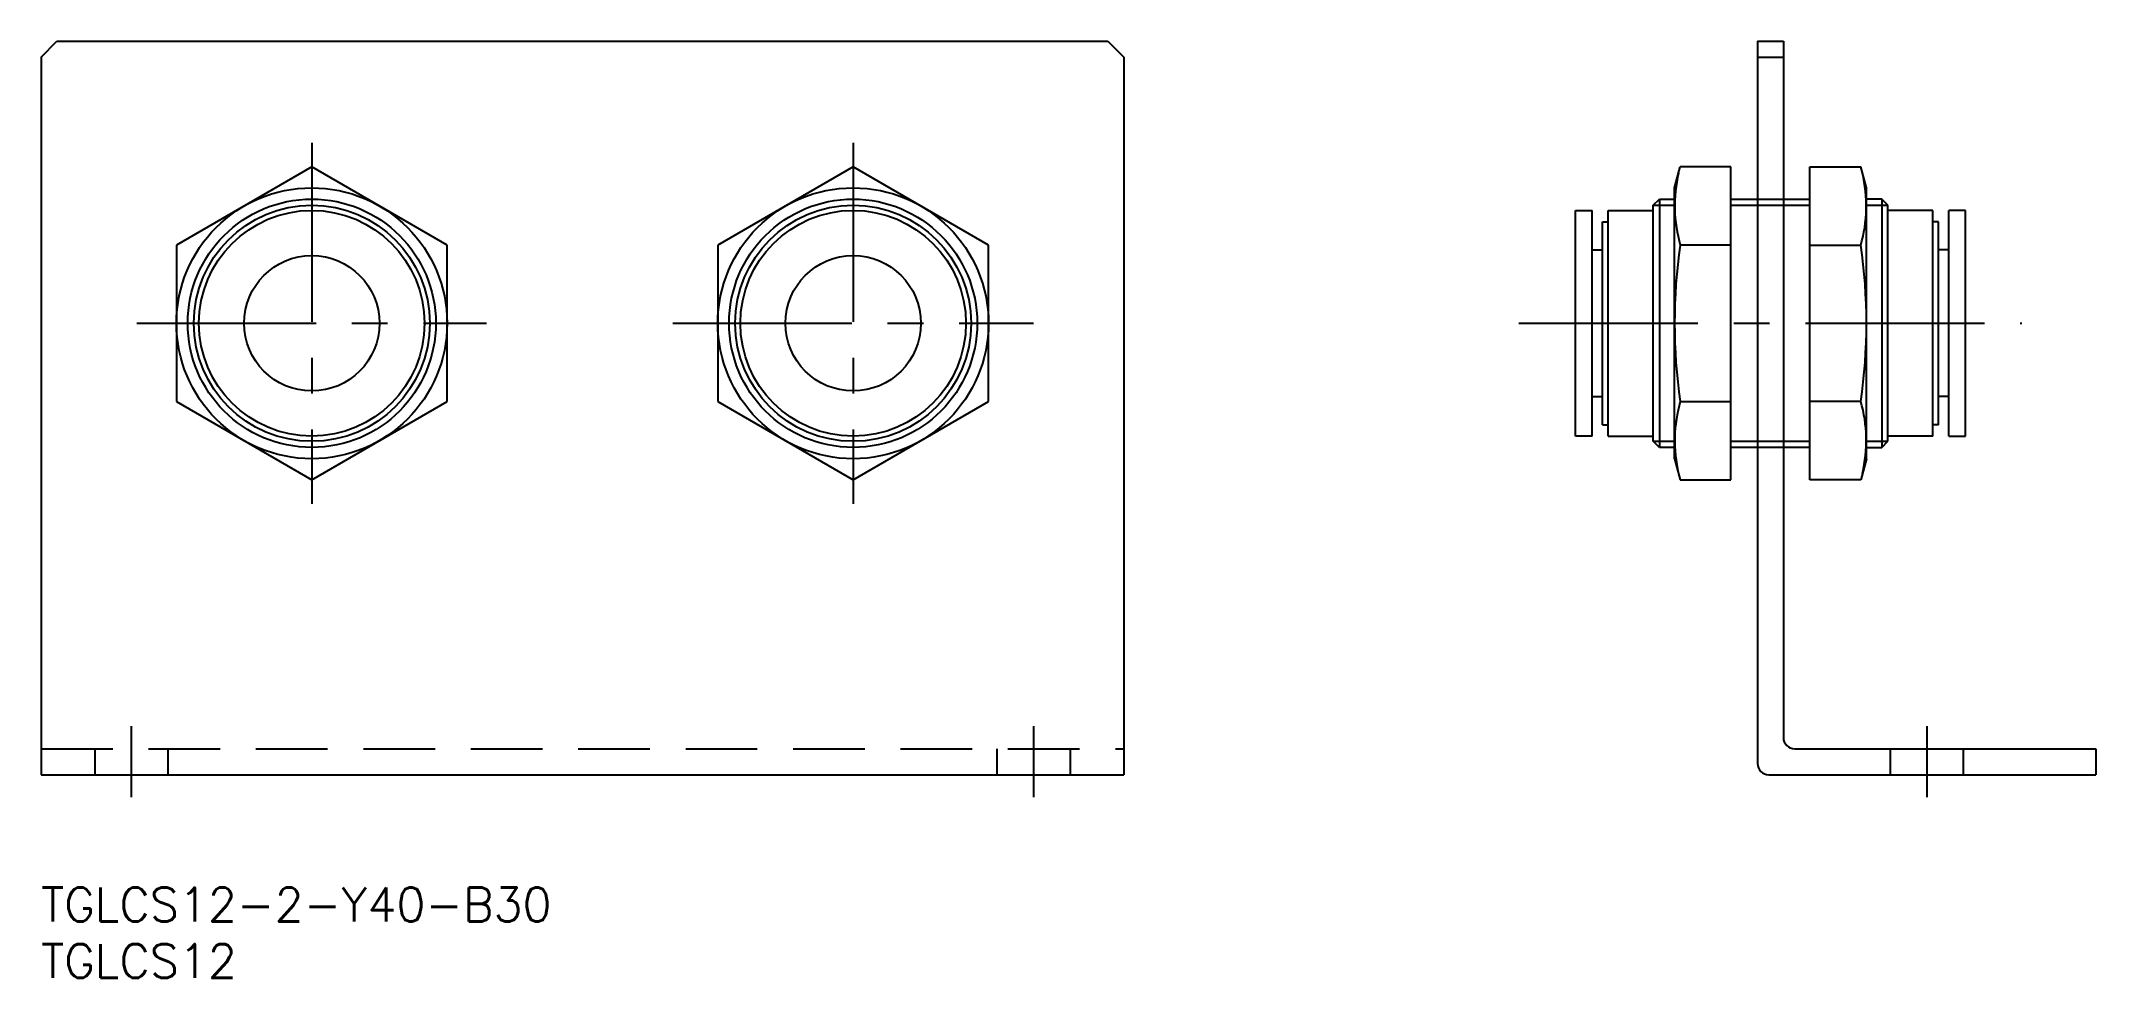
# Model space of a CAD drawing. Extents: x 0 to 182, y -8 to 75.
import ezdxf

# ---------------------------------------------------------------- set-up
doc = ezdxf.new("R2010")
doc.units = 0
doc.header["$LTSCALE"] = 0.5
doc.linetypes.add('CENTER', pattern=[50.8, 31.75, -6.35, 6.35, -6.35])
doc.linetypes.add('DASHED', pattern=[19.05, 12.7, -6.35])
for name, color, linetype in [('MSM_CENTER', 1, 'CENTER'), ('MSM_CONTINUOUS', 7, 'CONTINUOUS'), ('MSM_DASHED', 4, 'DASHED'), ('MSM_NARROW', 5, 'CONTINUOUS'), ('MSM_PART_NUMBER', 7, 'CONTINUOUS')]:
    doc.layers.add(name, color=color, linetype=linetype)
doc.styles.get("Standard").update_dxf_attribs({"font": 'txt.shx', "height": 3, "bigfont": 'bigfont.shx'})

# ---------------------------------------------------------------- blocks, each defined once
blk = doc.blocks.new('*U2')
at = {"layer": 'MSM_PART_NUMBER'}
blk.add_text('TGLCS12-2-Y40-B30', height=3, dxfattribs=at).set_placement((0, -3))
blk = doc.blocks.new('*U3')
at = {"layer": 'MSM_PART_NUMBER'}
blk.add_text('TGLCS12', height=3, dxfattribs=at).set_placement((0, -8))

msp = doc.modelspace()

# ---------------------------------------------------------------- linework, layer by layer
at = {"layer": 'MSM_CENTER'}
for p, q in [((24, 66), (24, 34)), ((72, 66), (72, 34)), ((8.5, 50), (39.5, 50)), ((56, 50), (88, 50)), ((131.03, 50), (175.63, 50)), ((8, 14.3), (8, 8)), ((88, 14.3), (88, 8)), ((167.18, 14.3), (167.18, 8))]:
    msp.add_line(p, q, dxfattribs=at)
at = {"layer": 'MSM_CONTINUOUS'}
for p, q in [((0, 73.59), (1.41, 75)), ((1.41, 75), (94.59, 75)), ((94.59, 75), (96, 73.59)), ((152.18, 75), (154.48, 75)), ((152.18, 75), (152.18, 11)), ((154.48, 75), (154.48, 13.3)), ((0, 73.59), (0, 10)), ((96, 73.59), (96, 10)), ((152.18, 73.59), (154.48, 73.59)), ((24, 63.86), (12, 56.93)), ((36, 56.93), (24, 63.86)), ((72, 63.86), (60, 56.93)), ((84, 56.93), (72, 63.86)), ((144.83, 62), (145.33, 63.86)), ((149.83, 63.86), (145.33, 63.86)), ((149.83, 36.14), (149.83, 63.86)), ((156.83, 63.86), (161.34, 63.86)), ((156.83, 36.14), (156.83, 63.86)), ((161.83, 62), (161.34, 63.86)), ((144.83, 38), (144.83, 62)), ((161.83, 38), (161.83, 62)), ((142.93, 60.46), (143.48, 61)), ((142.93, 39.54), (142.93, 60.46)), ((143.48, 61), (144.83, 61)), ((143.48, 61), (143.48, 39)), ((149.83, 61), (152.18, 61)), ((154.48, 61), (156.83, 61)), ((163.19, 61), (161.83, 61)), ((163.19, 61), (163.19, 39)), ((163.73, 60.46), (163.19, 61)), ((163.73, 39.54), (163.73, 60.46)), ((136.03, 60), (137.53, 60)), ((136.03, 40), (136.03, 60)), ((137.53, 40), (137.53, 60)), ((138.43, 59), (138.93, 59)), ((138.43, 41), (138.43, 59)), ((138.93, 60), (142.93, 60)), ((138.93, 40), (138.93, 60)), ((167.73, 60), (163.73, 60)), ((167.73, 40), (167.73, 60)), ((168.23, 59), (167.73, 59)), ((168.23, 41), (168.23, 59)), ((170.63, 60), (169.13, 60)), ((169.13, 40), (169.13, 60)), ((170.63, 40), (170.63, 60)), ((12, 56.93), (12, 43.07)), ((36, 43.07), (36, 56.93)), ((60, 56.93), (60, 43.07)), ((84, 43.07), (84, 56.93)), ((137.53, 56.5), (138.43, 56.5)), ((149.83, 56.93), (145.33, 56.93)), ((156.83, 56.93), (161.34, 56.93)), ((169.13, 56.5), (168.23, 56.5)), ((12, 43.07), (24, 36.14)), ((24, 36.14), (36, 43.07)), ((60, 43.07), (72, 36.14)), ((72, 36.14), (84, 43.07)), ((137.53, 43.5), (138.43, 43.5)), ((145.33, 43.07), (149.83, 43.07)), ((161.34, 43.07), (156.83, 43.07)), ((169.13, 43.5), (168.23, 43.5)), ((138.43, 41), (138.93, 41)), ((168.23, 41), (167.73, 41)), ((137.53, 40), (136.03, 40)), ((138.93, 40), (142.93, 40)), ((143.48, 39), (142.93, 39.54)), ((144.83, 39), (143.48, 39)), ((152.18, 39), (149.83, 39)), ((156.83, 39), (154.48, 39)), ((161.83, 39), (163.19, 39)), ((163.19, 39), (163.73, 39.54)), ((167.73, 40), (163.73, 40)), ((169.13, 40), (170.63, 40)), ((144.83, 38), (145.33, 36.14)), ((161.83, 38), (161.34, 36.14)), ((145.33, 36.14), (149.83, 36.14)), ((161.34, 36.14), (156.83, 36.14)), ((155.48, 12.3), (182.18, 12.3)), ((182.18, 12.3), (182.18, 10)), ((0, 10), (96, 10)), ((153.18, 10), (182.18, 10))]:
    msp.add_line(p, q, dxfattribs=at)
for centre, radius in [((24, 50), 12), ((72, 50), 12), ((24, 50), 11), ((72, 50), 11), ((24, 50), 10), ((72, 50), 10), ((24, 50), 6), ((72, 50), 6)]:
    msp.add_circle(centre, radius, dxfattribs=at)
for centre, radius, start, end in [((157.15, 60.39), 12.31, 166.3429, 196.3429), ((149.52, 60.39), 12.31, 343.6571, 13.6571), ((193.33, 50), 48.5, 171.7868, 188.2132), ((113.34, 50), 48.5, 351.7868, 8.2132), ((157.15, 39.61), 12.31, 163.6571, 193.6571), ((149.52, 39.61), 12.31, 346.3429, 16.3429), ((155.48, 13.3), 1, 180, 270), ((153.18, 11), 1, 180, 270)]:
    msp.add_arc(centre, radius, start, end, dxfattribs=at)
at = {"layer": 'MSM_DASHED'}
for p, q in [((152.18, 61), (154.48, 61)), ((152.18, 60.46), (154.48, 60.46)), ((152.18, 39.54), (154.48, 39.54)), ((154.48, 39), (152.18, 39)), ((0, 12.3), (96, 12.3)), ((4.75, 12.3), (4.75, 10)), ((11.25, 12.3), (11.25, 10)), ((84.75, 12.3), (84.75, 10)), ((91.25, 12.3), (91.25, 10)), ((163.93, 12.3), (163.93, 10)), ((170.43, 12.3), (170.43, 10))]:
    msp.add_line(p, q, dxfattribs=at)
at = {"layer": 'MSM_NARROW'}
for p, q in [((142.93, 60.46), (144.83, 60.46)), ((149.83, 60.46), (152.18, 60.46)), ((154.48, 60.46), (156.83, 60.46)), ((161.83, 60.46), (163.73, 60.46)), ((142.93, 39.54), (144.83, 39.54)), ((149.83, 39.54), (152.18, 39.54)), ((154.48, 39.54), (156.83, 39.54)), ((161.83, 39.54), (163.73, 39.54))]:
    msp.add_line(p, q, dxfattribs=at)
for centre in [(24, 50), (72, 50)]:
    msp.add_circle(centre, 10.46, dxfattribs=at)

# ---------------------------------------------------------------- block references
at = {"layer": 'MSM_CONTINUOUS'}
for name in ['*U2', '*U3']:
    msp.add_blockref(name, (0, 0), dxfattribs=at)

doc.saveas('drawing.dxf')
